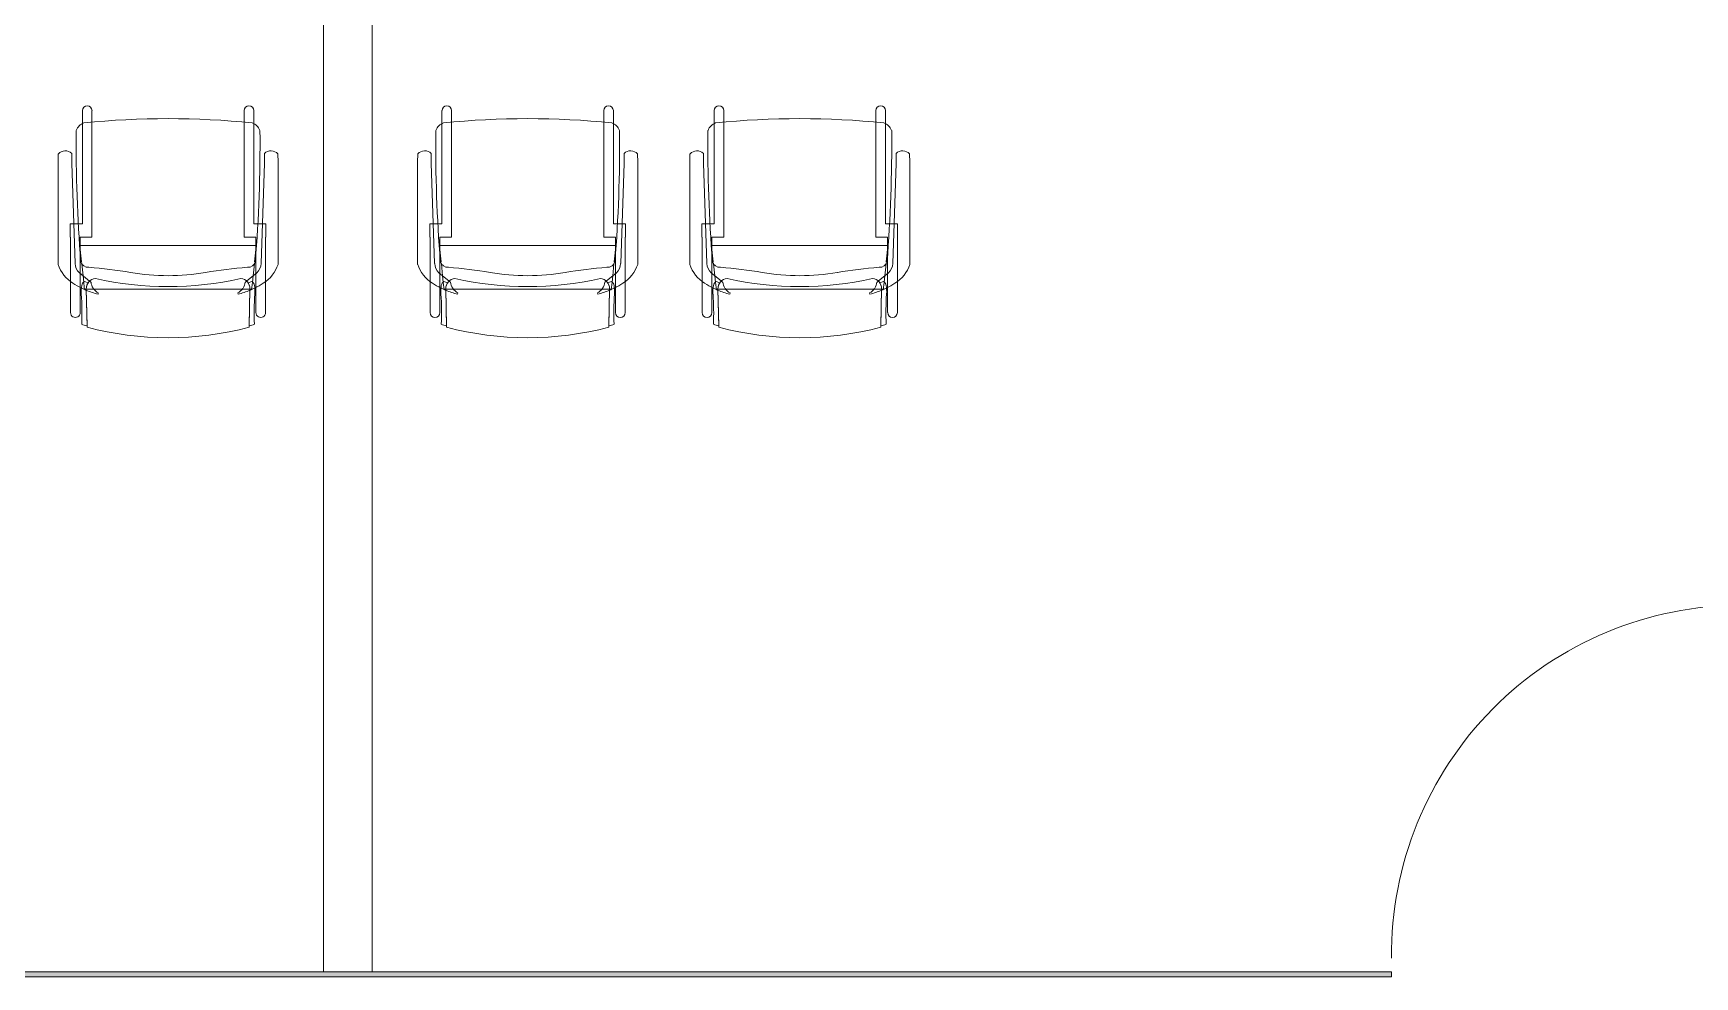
# Model space of a CAD drawing. Header units: inches. Extents: x 0 to 2535, y 0 to 2052.
# Drawn here: x 1559.1 to 1730.1, y 1828.8 to 1925.9 of the extents above; entities that cross this region are included whole.
import ezdxf

# ---------------------------------------------------------------- set-up
doc = ezdxf.new("R2010")
doc.units = ezdxf.units.IN
doc.header["$MEASUREMENT"] = 0
for name, color, linetype, lineweight in [('A-DOOR', 31, 'Continuous', 13), ('A-WALL-PATT', 111, 'Continuous', 13), ('I-FURN', 30, 'Continuous', 9), ('I-WALL', 2, 'Continuous', 13)]:
    doc.layers.add(name, color=color, linetype=linetype, lineweight=lineweight)

# ---------------------------------------------------------------- blocks, each defined once
blk = doc.blocks.new('F-Haworth_Chair_X99-Seminar - X99 Seminar Chair with Glides-V60-Level 07  POWER _ SIGNAL')
at = {"layer": 'I-FURN'}
for p, q in [((-8.34, 11.52), (-8.42, 7.57)), ((-8.42, 7.57), (-8.34, 11.37)), ((8.42, 7.57), (8.34, 11.52)), ((8.34, 11.37), (8.42, 7.57)), ((-10.04, 10.02), (-10.04, 6.81)), ((-9.04, 7.4), (-9.04, 10.02)), ((9.04, 10.02), (9.04, 7.4)), ((10.04, 6.81), (10.04, 10.02)), ((-9.04, 5.99), (-9.04, 7.4)), ((-8.68, 6.87), (-8.75, 6.22)), ((-8.62, 7.42), (-8.68, 6.87)), ((-8.6, 7.6), (-8.62, 7.43)), ((-8.61, 6.81), (-8.23, 6.95)), ((-8.49, 7.6), (-8.56, 7.6)), ((-7.65, 7.6), (-8.4, 7.6)), ((-8.03, 6.81), (-7.95, 6.87)), ((7.65, 7.6), (-7.65, 7.6)), ((-7.18, 7.99), (-7.21, 8.13)), ((7.21, 8.13), (7.18, 7.99)), ((8.4, 7.6), (7.65, 7.6)), ((7.95, 6.87), (8.03, 6.81)), ((8.23, 6.95), (8.61, 6.81)), ((8.56, 7.6), (8.49, 7.6)), ((8.62, 7.43), (8.6, 7.6)), ((8.68, 6.87), (8.62, 7.42)), ((8.75, 6.22), (8.68, 6.87)), ((9.04, 7.4), (9.04, 5.99)), ((-10.04, 6.81), (-10.04, 5)), ((-9.13, 5.92), (-8.07, 6.77)), ((-9.04, 3.62), (-9.04, 5.99)), ((-8.75, 6.22), (-8.88, 4.99)), ((8.07, 6.77), (9.13, 5.92)), ((8.88, 4.99), (8.75, 6.22)), ((9.04, 5.99), (9.04, 3.62)), ((10.04, 5), (10.04, 6.81)), ((-11.32, 5.06), (-11.32, -5.48)), ((-10.04, 4.99), (-10.04, 2.27)), ((-9.92, -5.36), (-9.57, 4.97)), ((-8.9, 4.8), (-9.07, 3.2)), ((-9.04, 3.43), (-9.04, 3.62)), ((-9.04, 3.12), (-9.04, 3.43)), ((-8.88, 4.99), (-8.89, 4.91)), ((8.89, 4.91), (8.88, 4.99)), ((9.07, 3.2), (8.9, 4.8)), ((9.04, 3.62), (9.04, 3.43)), ((9.04, 3.43), (9.04, 3.12)), ((9.57, 4.97), (9.92, -5.36)), ((10.04, 2.27), (10.04, 4.99)), ((11.32, -5.48), (11.32, 5.06)), ((-10.04, 2.27), (-10.07, 2.27)), ((-10.07, 2.27), (-10.07, 0.89)), ((-9.07, 3.2), (-9.07, 3.12)), ((-9.07, 3.12), (9.07, 3.12)), ((-9.04, 2.27), (-9.04, 3.12)), ((-7.83, 2.27), (-9.04, 2.27)), ((-7.83, -9.57), (-7.83, 2.27)), ((9.04, 2.27), (7.83, 2.27)), ((7.83, 2.27), (7.83, -9.57)), ((9.04, 3.12), (9.04, 2.27)), ((9.07, 3.12), (9.07, 3.2)), ((10.07, 2.27), (10.04, 2.27)), ((10.07, 0.89), (10.07, 2.27)), ((-10.07, 0.89), (-9.71, 0.89)), ((-9.71, 0.89), (-9.2, 0.89)), ((-9.2, 0.89), (-8.82, 0.89)), ((-8.82, 0.89), (-8.82, -9.44)), ((8.82, 0.89), (9.2, 0.89)), ((8.82, -9.44), (8.82, 0.89)), ((9.2, 0.89), (9.71, 0.89)), ((9.71, 0.89), (10.07, 0.89)), ((-11.32, -5.48), (-11.3, -6.32)), ((-9.92, -6.36), (-9.92, -5.36)), ((9.92, -5.36), (9.92, -6.36)), ((11.3, -6.32), (11.32, -5.48)), ((-8.82, -9.44), (-8.82, -10.78)), ((-7.83, -10.78), (-7.83, -9.57)), ((7.83, -9.57), (7.83, -10.78)), ((8.82, -10.78), (8.82, -9.44))]:
    blk.add_line(p, q, dxfattribs=at)
for centre, radius, start, end in [((0, -20.29), 32.89, 75.3075, 104.696), ((-9.54, 10.02), 0.498, 360, 180), ((-36.06, 10.03), 27.2, 355.9857, 2.5118), ((0, -20.73), 33.17, 104.5766, 105.5522), ((0, -20.73), 33.17, 74.4478, 75.4234), ((36.06, 10.03), 27.2, 177.4882, 184.0143), ((9.54, 10.02), 0.498, 360, 180), ((-7.87, 3.92), 3.63, 121.9522, 161.8211), ((-4.71, -1.15), 9.61, 116.0036, 121.9522), ((-5.2, 7.86), 3.74, 175.9857, 189.9064), ((-4.71, -1.15), 9.61, 113.5094, 116.0036), ((-8.28, 7.33), 0.613, 189.9064, 237.4573), ((-4.71, -1.15), 9.61, 112.927, 113.3607), ((-4.71, -1.15), 9.61, 105.0666, 112.7369), ((-7.37, 7.55), 1.05, 178.8214, 214.7998), ((-7.37, 7.55), 1.05, 178.8214, 264.0446), ((-6.55, 6.76), 1.38, 147.5752, 174.9122), ((-6.55, 6.76), 1.38, 117.0503, 145.9813), ((0, -26.49), 33.83, 77.2285, 102.7715), ((6.55, 6.76), 1.38, 34.0187, 62.9497), ((4.71, -1.15), 9.61, 67.2631, 74.9334), ((7.37, 7.55), 1.05, 275.9554, 1.1786), ((6.55, 6.76), 1.38, 5.0878, 32.4248), ((7.37, 7.55), 1.05, 325.2002, 1.1786), ((4.71, -1.15), 9.61, 66.6393, 67.073), ((4.71, -1.15), 9.61, 63.9964, 66.4906), ((8.28, 7.33), 0.613, 302.5427, 350.0936), ((5.2, 7.86), 3.74, 350.0936, 4.0143), ((4.71, -1.15), 9.61, 58.0478, 63.9964), ((7.87, 3.92), 3.63, 18.1789, 58.0478), ((-8.18, 4.9), 1.39, 132.8922, 177.1987), ((-8.24, 4.59), 0.763, 84.2338, 165.7662), ((-11.32, 48.08), 42.84, 274.2301, 280.0233), ((0, -15.97), 22.19, 79.9767, 100.0233), ((11.32, 48.08), 42.84, 259.9767, 265.7699), ((8.24, 4.59), 0.763, 14.2338, 95.7662), ((8.18, 4.9), 1.39, 2.8013, 47.1078), ((144.06, -7.32), 153.52, 175.4787, 180.5251), ((-144.06, -7.32), 153.52, 359.4749, 4.5213), ((-10.58, -5.68), 0.956, 221.8901, 314.1099), ((10.58, -5.68), 0.956, 225.8901, 318.1099), ((-8.21, -8.28), 1.31, 200.0433, 249.9567), ((0, 75.01), 84.96, 264.1475, 275.8525), ((8.21, -8.28), 1.31, 290.0433, 339.9567), ((-8.32, -10.78), 0.495, 180, 360), ((8.32, -10.78), 0.495, 180, 360)]:
    blk.add_arc(centre, radius, start, end, dxfattribs=at)
blk = doc.blocks.new('F-Haworth_Chair_X99-Seminar - X99 Seminar Chair with Glides-V43-Level 07  POWER _ SIGNAL')
at = {"layer": 'I-FURN'}
for p, q in [((-8.82, 9.44), (-8.82, 10.78)), ((-7.83, 10.78), (-7.83, 9.57)), ((7.83, 9.57), (7.83, 10.78)), ((8.82, 10.78), (8.82, 9.44)), ((-8.82, -0.89), (-8.82, 9.44)), ((-7.83, 9.57), (-7.83, -2.27)), ((7.83, -2.27), (7.83, 9.57)), ((8.82, 9.44), (8.82, -0.89)), ((-11.32, 5.48), (-11.3, 6.32)), ((-11.32, -5.06), (-11.32, 5.48)), ((-9.92, 6.36), (-9.92, 5.36)), ((-9.92, 5.36), (-9.57, -4.97)), ((9.57, -4.97), (9.92, 5.36)), ((9.92, 5.36), (9.92, 6.36)), ((11.3, 6.32), (11.32, 5.48)), ((11.32, 5.48), (11.32, -5.06)), ((-10.07, -0.89), (-9.71, -0.89)), ((-10.07, -2.27), (-10.07, -0.89)), ((-9.71, -0.89), (-9.2, -0.89)), ((-9.2, -0.89), (-8.82, -0.89)), ((8.82, -0.89), (9.2, -0.89)), ((9.2, -0.89), (9.71, -0.89)), ((9.71, -0.89), (10.07, -0.89)), ((10.07, -0.89), (10.07, -2.27)), ((-10.04, -2.27), (-10.07, -2.27)), ((-10.04, -4.99), (-10.04, -2.27)), ((-9.07, -3.12), (9.07, -3.12)), ((-9.07, -3.2), (-9.07, -3.12)), ((-8.9, -4.8), (-9.07, -3.2)), ((-9.04, -2.27), (-9.04, -3.12)), ((-7.83, -2.27), (-9.04, -2.27)), ((-9.04, -3.12), (-9.04, -3.43)), ((9.04, -2.27), (7.83, -2.27)), ((9.07, -3.2), (8.9, -4.8)), ((9.04, -3.12), (9.04, -2.27)), ((9.04, -3.43), (9.04, -3.12)), ((9.07, -3.12), (9.07, -3.2)), ((10.04, -2.27), (10.04, -4.99)), ((10.07, -2.27), (10.04, -2.27)), ((-10.04, -6.81), (-10.04, -5)), ((-9.04, -3.43), (-9.04, -3.62)), ((-9.04, -3.62), (-9.04, -5.99)), ((-8.88, -4.99), (-8.89, -4.91)), ((-8.75, -6.22), (-8.88, -4.99)), ((8.88, -4.99), (8.75, -6.22)), ((8.89, -4.91), (8.88, -4.99)), ((9.04, -3.62), (9.04, -3.43)), ((9.04, -5.99), (9.04, -3.62)), ((10.04, -5), (10.04, -6.81)), ((-10.04, -10.02), (-10.04, -6.81)), ((-9.13, -5.92), (-8.07, -6.77)), ((-9.04, -5.99), (-9.04, -7.4)), ((-8.68, -6.87), (-8.75, -6.22)), ((-8.61, -6.81), (-8.23, -6.95)), ((-8.03, -6.81), (-7.95, -6.87)), ((7.95, -6.87), (8.03, -6.81)), ((8.07, -6.77), (9.13, -5.92)), ((8.23, -6.95), (8.61, -6.81)), ((8.75, -6.22), (8.68, -6.87)), ((9.04, -7.4), (9.04, -5.99)), ((10.04, -6.81), (10.04, -10.02)), ((-9.04, -7.4), (-9.04, -10.02)), ((-8.62, -7.42), (-8.68, -6.87)), ((-8.6, -7.6), (-8.62, -7.43)), ((-8.49, -7.6), (-8.56, -7.6)), ((-8.42, -7.57), (-8.34, -11.37)), ((-8.34, -11.52), (-8.42, -7.57)), ((-7.65, -7.6), (-8.4, -7.6)), ((7.65, -7.6), (-7.65, -7.6)), ((-7.18, -7.99), (-7.21, -8.13)), ((7.21, -8.13), (7.18, -7.99)), ((8.4, -7.6), (7.65, -7.6)), ((8.34, -11.37), (8.42, -7.57)), ((8.42, -7.57), (8.34, -11.52)), ((8.56, -7.6), (8.49, -7.6)), ((8.62, -7.43), (8.6, -7.6)), ((8.68, -6.87), (8.62, -7.42)), ((9.04, -10.02), (9.04, -7.4))]:
    blk.add_line(p, q, dxfattribs=at)
for centre, radius, start, end in [((-8.32, 10.78), 0.495, 0, 180), ((8.32, 10.78), 0.495, 0, 180), ((-8.21, 8.28), 1.31, 110.0433, 159.9567), ((144.06, 7.32), 153.52, 179.4749, 184.5213), ((0, -75.01), 84.96, 84.1475, 95.8525), ((8.21, 8.28), 1.31, 20.0433, 69.9567), ((-144.06, 7.32), 153.52, 355.4787, 0.5251), ((-10.58, 5.68), 0.956, 45.8901, 138.1099), ((10.58, 5.68), 0.956, 41.8901, 134.1099), ((-7.87, -3.92), 3.63, 198.1789, 238.0478), ((-8.18, -4.9), 1.39, 182.8013, 227.1078), ((-8.24, -4.59), 0.763, 194.2338, 275.7662), ((8.24, -4.59), 0.763, 264.2338, 345.7662), ((8.18, -4.9), 1.39, 312.8922, 357.1987), ((7.87, -3.92), 3.63, 301.9522, 341.8211), ((-8.28, -7.33), 0.613, 122.5427, 170.0936), ((-7.37, -7.55), 1.05, 95.9554, 181.1786), ((-11.32, -48.08), 42.84, 79.9767, 85.7699), ((0, 26.49), 33.83, 257.2285, 282.7715), ((0, 15.97), 22.19, 259.9767, 280.0233), ((11.32, -48.08), 42.84, 94.2301, 100.0233), ((7.37, -7.55), 1.05, 358.8214, 84.0446), ((8.28, -7.33), 0.613, 9.9064, 57.4573), ((-4.71, 1.15), 9.61, 238.0478, 243.9964), ((-5.2, -7.86), 3.74, 170.0936, 184.0143), ((-36.06, -10.03), 27.2, 357.4882, 4.0143), ((-4.71, 1.15), 9.61, 243.9964, 246.4906), ((-4.71, 1.15), 9.61, 246.6393, 247.073), ((-7.37, -7.55), 1.05, 145.2002, 181.1786), ((-4.71, 1.15), 9.61, 247.2631, 254.9334), ((-6.55, -6.76), 1.38, 185.0878, 212.4248), ((-6.55, -6.76), 1.38, 214.0187, 242.9497), ((6.55, -6.76), 1.38, 297.0503, 325.9813), ((4.71, 1.15), 9.61, 285.0666, 292.7369), ((6.55, -6.76), 1.38, 327.5752, 354.9122), ((7.37, -7.55), 1.05, 358.8214, 34.7998), ((4.71, 1.15), 9.61, 292.927, 293.3607), ((4.71, 1.15), 9.61, 293.5094, 296.0036), ((36.06, -10.03), 27.2, 175.9857, 182.5118), ((5.2, -7.86), 3.74, 355.9857, 9.9064), ((4.71, 1.15), 9.61, 296.0036, 301.9522), ((-9.54, -10.02), 0.498, 180, 0), ((9.54, -10.02), 0.498, 180, 0), ((0, 20.73), 33.17, 254.4478, 255.4234), ((0, 20.29), 32.89, 255.304, 284.6925), ((0, 20.73), 33.17, 284.5766, 285.5522)]:
    blk.add_arc(centre, radius, start, end, dxfattribs=at)
blk = doc.blocks.new('Door - Glass Single - Full Rail - Long Handle-7403967-Level 07  POWER _ SIGNAL')
at = {"layer": 'A-DOOR', "lineweight": 20}
for p, q in [((17, 38), (17, 2)), ((18, 38), (17, 38)), ((18, 2), (18, 38)), ((17, 2), (18, 2))]:
    blk.add_line(p, q, dxfattribs=at)
at = {"layer": 'A-DOOR', "lineweight": 9}
blk.add_arc((18, 2), 36, 90, 180.5, dxfattribs=at)

msp = doc.modelspace()

# ---------------------------------------------------------------- hatches: boundary and pattern name
at = {"layer": 'A-WALL-PATT', "lineweight": 9}
h = msp.add_hatch(color=7, dxfattribs=at)
h.paths.add_polyline_path([(2173, 1828.81), (2218.22, 1828.81), (2218.22, 1829.31), (2143.5, 1829.31), (2143.5, 1828.81), (2149, 1828.81)], flags=0)
h.paths.add_polyline_path([(2104, 1828.81), (2107.5, 1828.81), (2107.5, 1829.31), (2095.5, 1829.31), (2095.5, 1828.81), (2099, 1828.81)], flags=0)
h.paths.add_polyline_path([(1902.88, 1828.81), (2059.5, 1828.81), (2059.5, 1829.31), (1902.88, 1829.31)], flags=0)
h.paths.add_polyline_path([(1863.38, 1828.81), (1866.88, 1828.81), (1866.88, 1829.31), (1854.88, 1829.31), (1854.88, 1828.81), (1858.38, 1828.81)], flags=0)
h.paths.add_polyline_path([(1818.38, 1828.81), (1818.88, 1828.81), (1818.88, 1829.31), (1734.88, 1829.31), (1734.88, 1828.81), (1813.38, 1828.81)], flags=0)
h.paths.add_polyline_path([(1698.88, 1828.81), (1698.88, 1829.31), (1484.44, 1829.31), (1484.44, 1828.81), (1656.12, 1828.81)], flags=0)
h.paths.add_polyline_path([(1429, 1828.81), (1448.44, 1828.81), (1448.44, 1829.31), (1363, 1829.31), (1363, 1828.81)], flags=0)
h.paths.add_polyline_path([(1327, 1828.81), (1327, 1829.31), (1315, 1829.31), (1315, 1828.81), (1323, 1828.81)], flags=0)
h.paths.add_polyline_path([(1267.5, 1828.81), (1279, 1828.81), (1279, 1829.31), (1205, 1829.31), (1205, 1828.83), (1205.13, 1828.81)], flags=0)

# ---------------------------------------------------------------- linework, layer by layer
at = {"layer": 'I-WALL'}
for p, q in [((1589, 2035.5), (1589, 1829.31)), ((1594, 1829.31), (1594, 2035.5)), ((1589, 1829.31), (1594, 1829.31))]:
    msp.add_line(p, q, dxfattribs=at)
at = {"layer": 'I-WALL', "color": 8, "lineweight": 20}
for p, q in [((1589, 1829.31), (1484.44, 1829.31)), ((1698.88, 1829.31), (1594, 1829.31)), ((1698.88, 1828.81), (1698.88, 1829.31)), ((1484.44, 1828.81), (1698.88, 1828.81))]:
    msp.add_line(p, q, dxfattribs=at)

# ---------------------------------------------------------------- block references
at = {"layer": 'A-DOOR'}
msp.add_blockref('Door - Glass Single - Full Rail - Long Handle-7403967-Level 07  POWER _ SIGNAL', (1716.88, 1829.06), dxfattribs=at)
at = {"layer": 'I-FURN', "rotation": 180}
msp.add_blockref('F-Haworth_Chair_X99-Seminar - X99 Seminar Chair with Glides-V60-Level 07  POWER _ SIGNAL', (1573, 1907.2), dxfattribs=at)
at = {"layer": 'I-FURN'}
for p in [(1610, 1907.2), (1638, 1907.2)]:
    msp.add_blockref('F-Haworth_Chair_X99-Seminar - X99 Seminar Chair with Glides-V43-Level 07  POWER _ SIGNAL', p, dxfattribs=at)

doc.saveas('drawing.dxf')
